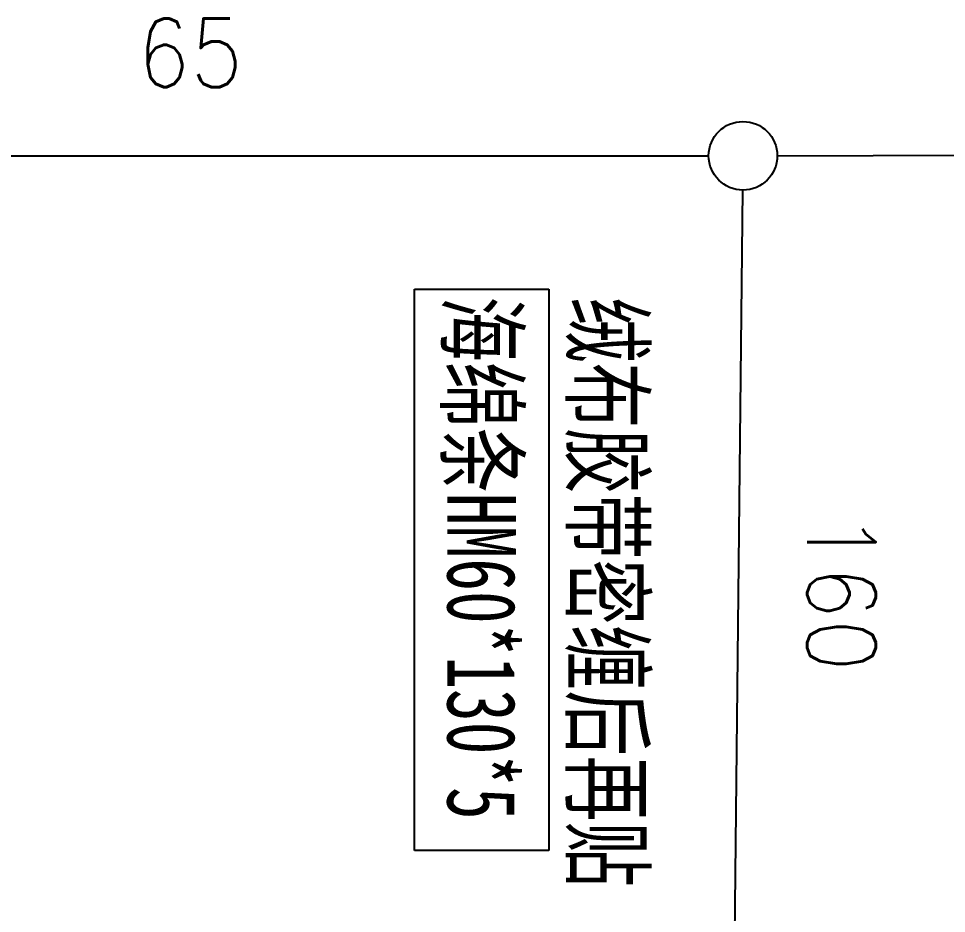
# Model space of a CAD drawing. Header units: inches. Extents: x 47316 to 59086, y 3141 to 11743.
# Drawn here: x 53087.5 to 53155, y 8330 to 8395.2 of the extents above; entities that cross this region are included whole.
import ezdxf

# ---------------------------------------------------------------- set-up
doc = ezdxf.new("R2010")
doc.units = ezdxf.units.IN
doc.header["$MEASUREMENT"] = 0
doc.styles.add('MtX_FangSong_GB2312', font='')
doc.styles.get("Standard").update_dxf_attribs({"font": ''})
doc.styles.get('MtX_FangSong_GB2312').set_extended_font_data('FangSong_GB2312')
doc.styles.get('Standard').set_extended_font_data('SimSun')
doc.linetypes.add('_VH_FOAM_COVERING_2', pattern='A,0.0001,[31,VeSys.shx,S=0.1,R=0,X=0,Y=0],-0.4,[31,VeSys.shx,S=0.1,R=180,X=0,Y=0],-0.0001', length=0.4002)
doc.linetypes.add('_VH_OTCON', pattern='A,0.0001,[7,VeSys.shx,S=0.1,R=0,X=0,Y=0],-0.4,[7,VeSys.shx,S=0.1,R=0,X=0,Y=0],-0.4,["X",Standard,S=1,R=0,X=-0.5,Y=-0.5],-0.0001,[7,VeSys.shx,S=0.1,R=0,X=0,Y=0],-0.4', length=1.2002)

msp = doc.modelspace()

# ---------------------------------------------------------------- linework, layer by layer
at = {"color": 0, "linetype": '_VH_OTCON', "lineweight": -2, "ltscale": 5}
for p, q in [((53061.365, 8385.156), (53137.733, 8385.156)), ((53142.733, 8385.164), (53183.148, 8385.3))]:
    msp.add_line(p, q, dxfattribs=at)
at = {"color": 0, "linetype": '_VH_FOAM_COVERING_2', "lineweight": -2, "ltscale": 5}
msp.add_line((53140.206, 8382.656), (53139.587, 8325.334), dxfattribs=at)
at = {"color": 1}
for p, q in [((53116.317, 8375.449), (53126.098, 8375.449)), ((53116.317, 8334.546), (53116.317, 8375.449)), ((53126.098, 8375.449), (53126.098, 8334.546)), ((53126.098, 8334.546), (53116.317, 8334.546))]:
    msp.add_line(p, q, dxfattribs=at)
at = {"color": 0, "linetype": 'Continuous', "lineweight": -2}
msp.add_circle((53140.233, 8385.156), 2.5, dxfattribs=at)

# ---------------------------------------------------------------- texts
at = {"color": 0, "lineweight": -2, "style": 'MtX_FangSong_GB2312', "width": 0.7}
for s, p in [('海绵条HM60*130*5', (53118.712, 8374.915)), ('绒布胶带密缠后再贴', (53127.856, 8374.858))]:
    msp.add_text(s, height=5, rotation=270, dxfattribs=at).set_placement(p)
at = {"color": 7, "linetype": '_VH_OTCON', "lineweight": 18, "ltscale": 5, "insert": (53096.12, 8395.156), "char_height": 5, "width": 8.57143, "attachment_point": 1}
msp.add_mtext('\\Fromans.shx;\\W0.9000000000;\\T1.0000000000;\\o\\l65', dxfattribs=at)
at = {"color": 7, "linetype": '_VH_FOAM_COVERING_2', "lineweight": 18, "ltscale": 5, "insert": (53149.897, 8359.138), "char_height": 5, "width": 12.85714, "attachment_point": 1, "rotation": 270}
msp.add_mtext('\\Fromans.shx;\\W0.9000000000;\\T1.0000000000;\\o\\l160', dxfattribs=at)

doc.saveas('drawing.dxf')
